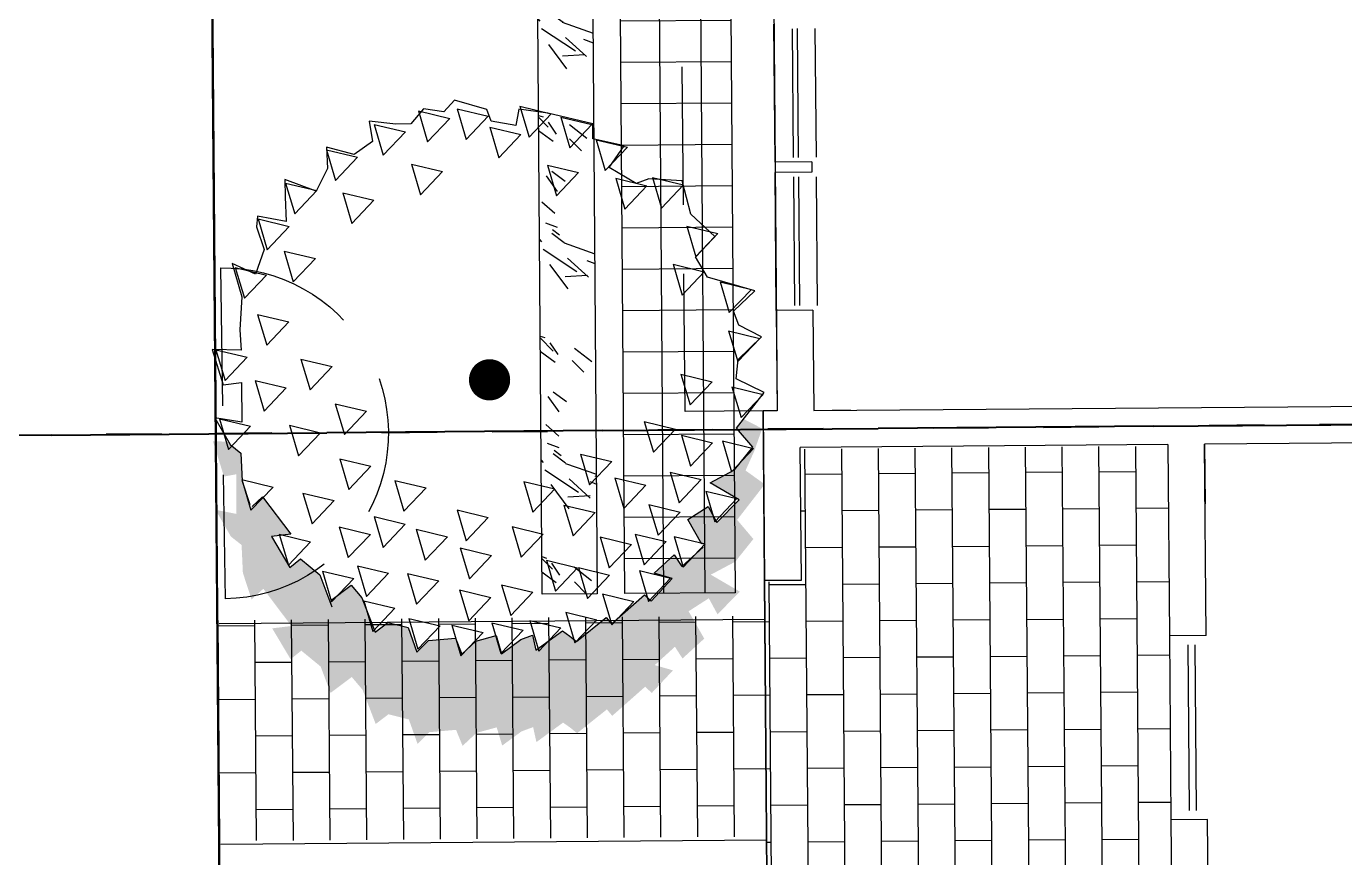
# Model space of a CAD drawing. Header units: feet. Extents: x 919634 to 928945, y 707022 to 708026.
# Drawn here: x 920852.5 to 920876.41, y 707427.19 to 707442.26 of the extents above; entities that cross this region are included whole.
import ezdxf

# ---------------------------------------------------------------- set-up
doc = ezdxf.new("R2010")
doc.units = ezdxf.units.FT
doc.header["$LTSCALE"] = 20
doc.header["$MEASUREMENT"] = 0
for name, pattern in [('HIDDEN2', [0.1875, 0.125, -0.0625]), ('Site Plan$0$HIDDEN2', [0.1875, 0.125, -0.0625]), ('Site Plan$0$PHANTOM2', [1.25, 0.625, -0.125, 0.125, -0.125, 0.125, -0.125])]:
    doc.linetypes.add(name, pattern=pattern)
for name, color, linetype in [('-u-site-utility clear zone', 252, 'HIDDEN2'), ('-u-site-xref', 7, 'Continuous'), ('LP-ANNO-LABL-SHRB', 2, 'Continuous'), ('Site Plan$0$-u-site-bldg_interior', 252, 'Continuous'), ('Site Plan$0$SP-BLDG-ROOF ABOVE', 4, 'Site Plan$0$HIDDEN2'), ('Site Plan$0$SP-LOT PAVERS', 254, 'Continuous'), ('x-Villa6-LP Block$0$L-002', 253, 'Continuous'), ('x-Villa6-LP Block$0$LK-TREE-013M', 253, 'Continuous'), ('x-Villa6-LP Block$0$LK-TREE-050M', 253, 'Continuous'), ('x-Villa6-LP Block$0$LK-TREE-TRNK', 253, 'Continuous'), ('x-Villa6-LP Block$0$LP-PATT-SHAR', 253, 'Continuous'), ('x-Villa6-LP Block$0$LP-SHAR-BRDR-CONT', 253, 'Continuous'), ('x-Villa6-LP Block$0$LP-TREE', 253, 'Continuous')]:
    doc.layers.add(name, color=color, linetype=linetype)
for name, color, linetype, lineweight in [('Site Plan$0$SP-LOT LINES', 252, 'Site Plan$0$PHANTOM2', 40), ('Site Plan$0$SP-SIDEWALK', 2, 'Continuous', 25), ('SP-BUILDING-FOOTPRINT', 1, 'Continuous', 25)]:
    doc.layers.add(name, color=color, linetype=linetype, lineweight=lineweight)
doc.layers.add('x-Villa6-LP Block$0$LK-TREE-SHAD', color=253, linetype='Continuous', plot=False)
doc.layers.get('-u-site-xref').off()

# ---------------------------------------------------------------- blocks, each defined once
blk = doc.blocks.new('Site Plan')
at = {"layer": 'Site Plan$0$SP-LOT PAVERS'}
h = blk.add_hatch(dxfattribs=at)
h.set_pattern_fill('AR-B816', color=256, scale=0.0833333333333333, angle=-89.53966590304401)
h.set_pattern_definition([(270.4603340969559, (920855.755371246, 707459.3893486202), (0.666645149879064, 0.005356172809490859), []), (0.4603340969559802, (920855.755371246, 707459.3893486202), (0.6612889770695727, 0.6720013226885543), [0.6666666666666664, -0.6666666666666664])])
h.paths.add_polyline_path([(920865.8958667866, 707431.5725134843), (920865.8909294789, 707432.1870254258), (920866.5575746291, 707432.1923815983), (920866.5382604735, 707434.5962786654), (920873.2047120704, 707434.6498402852), (920873.2917359546, 707423.8168565803), (920870.2918466063, 707423.7927539136), (920870.2864904309, 707424.4593993607), (920866.6199421088, 707424.4299401131), (920866.600582805, 707426.8360009292), (920865.933965417, 707426.8306449793), (920865.9280038242, 707427.5726424808), (920856.0116615071, 707427.4907027909), (920855.9795244692, 707431.4905737948)])
at = {"layer": 'Site Plan$0$-u-site-bldg_interior'}
for p, q in [((920866.0797612607, 707439.7985229905, -2.041946298694531e-05), (920866.0596756126, 707442.2984423026, -2.041946299953165e-05)), ((920866.4159787324, 707439.8845603592, -2.041946298736553e-05), (920866.3972321276, 707442.2178183837, -2.041946299911278e-05)), ((920866.508554395, 707439.8853041601, -2.041946298736572e-05), (920866.4898077901, 707442.2185621845, -2.041946299911297e-05)), ((920866.8290675327, 707439.8878793288, -2.041946298736636e-05), (920866.8103209279, 707442.2211373533, -2.041946299911361e-05)), ((920866.7464064105, 707439.8038791635, -2.041946298694665e-05), (920866.0797612607, 707439.7985229905, -2.041946298694531e-05)), ((920866.0797612607, 707439.7985229905, -2.041946298694531e-05), (920866.0812676842, 707439.6110290422, -2.041946298600133e-05)), ((920866.7464063815, 707439.8038791632, -2.041946298694665e-05), (920866.7479128052, 707439.6163852147, -2.041946298600268e-05)), ((920866.7479128052, 707439.6163852147, -2.041946298600268e-05), (920866.0812676842, 707439.6110290422, -2.041946298600133e-05)), ((920866.1013533323, 707437.1111097301, -2.0419462973415e-05), (920866.0812676842, 707439.6110290422, -2.041946298600133e-05)), ((920866.437570804, 707437.1971470987, -2.041946297383522e-05), (920866.4188241992, 707439.5304051233, -2.041946298558247e-05)), ((920866.5301464667, 707437.1978908996, -2.041946297383541e-05), (920866.5113998618, 707439.531148924, -2.041946298558265e-05)), ((920866.8506596043, 707437.2004660683, -2.041946297383605e-05), (920866.8319129995, 707439.5337240929, -2.04194629855833e-05)), ((920866.7679984821, 707437.116465903, -2.041946297341634e-05), (920866.1013533323, 707437.1111097301, -2.0419462973415e-05)), ((920866.1013533323, 707437.1111097301, -2.0419462973415e-05), (920866.1159968108, 707435.2885389747, -2.04194629642389e-05)), ((920866.7679984821, 707437.116465903, -2.041946297341634e-05), (920866.7826418338, 707435.2938951466, -2.041946296424025e-05)), ((920866.7826418338, 707435.2938951466, -2.041946296424025e-05), (920908.2813013952, 707435.6273168958, -2.04194629643238e-05)), ((920865.8713824279, 707434.619909379, -2.041946296088216e-05), (920865.8660262406, 707435.286556325, -2.041946296423853e-05)), ((920866.1159968108, 707435.2885389747, -2.04194629642389e-05), (920865.8660264474, 707435.2865305833, -2.04194629642384e-05)), ((920867.4484100823, 707435.2992442739, -2.041946296424158e-05), (920867.1150995675, 707435.2965656348, -2.041946296424091e-05)), ((920910.2865979426, 707434.9767380755, -2.041946296097145e-05), (920873.8711245344, 707434.6841572003, -2.041946296089814e-05)), ((920865.8906967934, 707432.2159861678, -2.041946294877914e-05), (920865.8713824279, 707434.619909379, -2.041946296088216e-05)), ((920873.2044793846, 707434.6788010275, -2.041946296089679e-05), (920866.5380277878, 707434.6252394074, -2.041946296088337e-05)), ((920866.5573419434, 707432.2213423406, -2.041946294878048e-05), (920866.5380277878, 707434.6252394074, -2.041946296088337e-05)), ((920873.2044793846, 707434.6788010275, -2.041946296089679e-05), (920873.2323682344, 707431.2076720713, -2.041946294342071e-05)), ((920873.8711245337, 707434.6841572924, -2.041946296089814e-05), (920873.8798276671, 707433.6009394987, -2.041946295544446e-05)), ((920873.8990133844, 707431.2130282441, -2.041946294342205e-05), (920873.8711245344, 707434.6841572003, -2.041946296089814e-05)), ((920865.8906967934, 707432.2159861678, -2.041946294877914e-05), (920866.5573419434, 707432.2213423406, -2.041946294878048e-05)), ((920865.9337327314, 707426.8596057212, -2.041946292181138e-05), (920865.8906967934, 707432.2159861678, -2.041946294877914e-05)), ((920873.8990133844, 707431.2130282441, -2.041946294342205e-05), (920873.2323682344, 707431.2076720713, -2.041946294342071e-05)), ((920873.2323682344, 707431.2076720713, -2.041946294342071e-05), (920873.2591490985, 707427.8744463219, -2.041946292663893e-05)), ((920873.5670298525, 707431.0436888703, -2.041946294258229e-05), (920873.5911326301, 707428.0437856958, -2.041946292747868e-05)), ((920873.6920258182, 707431.0446931527, -2.041946294258254e-05), (920873.7161285958, 707428.0447899782, -2.041946292747894e-05)), ((920873.9257942324, 707427.8798024945, -2.041946292664027e-05), (920873.2591490985, 707427.8744463219, -2.041946292663893e-05)), ((920873.2591490985, 707427.8744463219, -2.041946292663893e-05), (920873.2986164776, 707422.9622192957, -2.041946290190735e-05)), ((920873.9652616275, 707422.9675754685, -2.041946290190869e-05), (920873.9257942324, 707427.8798024945, -2.041946292664027e-05))]:
    blk.add_line(p, q, dxfattribs=at)
at = {"layer": 'Site Plan$0$SP-BLDG-ROOF ABOVE'}
for p, q in [((920864.4474898161, 707435.2751333244, -2.041946296423554e-05), (920864.3001950759, 707453.6078734532, -2.041946305653535e-05)), ((920865.8660264474, 707435.2865305833, -2.04194629642384e-05), (920864.4474898161, 707435.2751333244, -2.041946296423554e-05))]:
    blk.add_line(p, q, dxfattribs=at)
at = {"layer": 'Site Plan$0$SP-LOT LINES', "ltscale": 0.4}
for p, q in [((920922.95018009, 707435.4118277354, -1.937575462732378e-05), (920832.9522897889, 707434.688738018, -1.978395262739686e-05)), ((920832.9522897907, 707434.6887377879, -1.978395262739686e-05), (920922.9501800919, 707435.4118275051, -1.937575462732378e-05))]:
    blk.add_line(p, q, dxfattribs=at)
at = {"layer": 'Site Plan$0$SP-SIDEWALK'}
for p, q in [((920856.7803430827, 707332.1863924303), (920855.646362486, 707469.5548755)), ((920865.8968828113, 707431.5029529766, -2.041946294518921e-05), (920855.9980507077, 707431.4256830827, -2.041946294518067e-05)), ((920865.9281056273, 707427.5030748366, -2.041946292505107e-05), (920856.0292735242, 707427.4258049424, -2.041946292504253e-05))]:
    blk.add_line(p, q, dxfattribs=at)
at = {"layer": 'Site Plan$0$SP-SIDEWALK', "elevation": -2.041946305651824e-05}
blk.add_lwpolyline([(920856.7148020867, 707339.8765919324), (920855.8015746181, 707453.5395905616)], dxfattribs=at)
blk = doc.blocks.new('x-Villa6-LP Block$0$TREE-EVGR-001')
at = {"layer": 'x-Villa6-LP Block$0$LK-TREE-SHAD'}
blk.add_hatch(color=256, dxfattribs=at).paths.add_polyline_path([(0.1089706438699523, -0.4757895270687129), (0.1079324849648344, -0.5039278319806328), (0.1722425849569049, -0.4844509835266706), (0.1683450062939187, -0.4621619195394686), (0.2404502679496829, -0.4621619195394686), (0.2326551019482395, -0.5000324628521611), (0.2813748786129224, -0.4727648733296661), (0.29696520194031, -0.4532880220641289), (0.3476337679364576, -0.4513403360940913), (0.396264019304823, -0.4358758569983934), (0.3768656295975177, -0.4143343223446152), (0.4450733125903241, -0.3636945124281112), (0.4489708955910316, -0.3987528430191389), (0.5054858295816587, -0.3656421955865525), (0.4898955019165214, -0.3461653471325974), (0.5191273679153312, -0.3111070165415697), (0.5672549638759108, -0.2934702439136743), (0.5386152742434547, -0.2546241515265422), (0.5620007679100354, -0.2351473002610049), (0.624362074232863, -0.2117750798669817), (0.6068229572362327, -0.1884028594729728), (0.6165669125691693, -0.1513968457234967), (0.6613891018953666, -0.1358153635864312), (0.6399524018980287, -0.1143908291624314), (0.6360548188972928, -0.06569870240437581), (0.6652866848961025, -0.0540125922073571), (0.6419011912295218, -0.02869268865489971), (0.6321572402343065, 0.008313327906165568), (0.6652866848961025, 0.01805175213314669), (0.6399524018980287, 0.05311008272417439), (0.6321572402343065, 0.07453461714816001), (0.6594403125638735, 0.08037767224666226), (0.624362074232863, 0.1290697990047249), (0.6341060295657996, 0.1427035923601849), (0.6438499848987362, 0.1543897025571965), (0.600976584904032, 0.2089248844137614), (0.6126693295684618, 0.2186633086407426), (0.5600519742407926, 0.2790415455958168), (0.5717447189052223, 0.2907276557928284), (0.5308201125797325, 0.329681355512335), (0.5210761572468243, 0.2965707108913307), (0.4879467125850283, 0.3335767246408068), (0.5093834125823946, 0.3472105208078489), (0.4734964548200651, 0.3870622876876126), (0.4236366125929578, 0.3588966310048534), (0.4002511232641268, 0.3959026447543295), (0.4294829849251585, 0.4114841268913949), (0.3885583742619474, 0.4523855097693499), (0.3573777232693942, 0.3997980166943904), (0.3339922296028135, 0.4445947715123992), (0.2930676232773237, 0.4777054161333965), (0.2579893849463133, 0.448490140640871), (0.1936792849542428, 0.4991299505573892), (0.1683450062939187, 0.4644221308886216), (0.1332667679629083, 0.4805573219530999), (0.09234215729966877, 0.4952345814289103), (0.07460491585158024, 0.4613917906249796), (0.0909893849463117, 0.448490140640871), (0.1260676232773221, 0.4777054161333965), (0.1669922296028119, 0.4445947715123992), (0.1903777232693926, 0.3997980166943904), (0.2215583742619458, 0.4523855097693499), (0.2624829849251853, 0.4114841268913949), (0.2332511232641252, 0.3959026447543295), (0.2566366125929562, 0.3588966310048534), (0.3064964548200635, 0.3870622876876126), (0.342383412582393, 0.3472105208078489), (0.3209467125850267, 0.3335767246408068), (0.3540761572468227, 0.2965707108913307), (0.3638201125797593, 0.329681355512335), (0.4047447189052207, 0.2907276557928284), (0.3930519742408194, 0.2790415455958168), (0.4456693295684602, 0.2186633086407426), (0.4339765849040305, 0.2089248844137614), (0.4768499848987346, 0.1543897025571965), (0.4671060295657981, 0.1427035923601849), (0.4573620742328615, 0.1290697990047249), (0.4924403125638719, 0.08037767224666226), (0.4651572402343049, 0.07453461714816001), (0.4729524018980271, 0.05311008272417439), (0.498286684896101, 0.01805175213314669), (0.4651572402343049, 0.008313327906165568), (0.4749011912295202, -0.02869268865489971), (0.498286684896101, -0.0540125922073571), (0.4690548188972912, -0.06569870240437581), (0.4729524018980271, -0.1143908291624314), (0.494389101895365, -0.1358153635864312), (0.4495669125691677, -0.1513968457234967), (0.4398229572362311, -0.1884028594729728), (0.4573620742328615, -0.2117750798669817), (0.3950007679100338, -0.2351473002610049), (0.3716152742434531, -0.2546241515265422), (0.4002549638759092, -0.2934702439136743), (0.3521273679153296, -0.3111070165415697), (0.3228955019165198, -0.3461653471325974), (0.3384858295816571, -0.3656421955865525), (0.2819708955910301, -0.3987528430191389), (0.2780733125903225, -0.3636945124281112), (0.2098656295975161, -0.4143343223446152), (0.2292640193048214, -0.4358758569983934), (0.1806337679364844, -0.4513403360940913), (0.1299652019403084, -0.4532880220641289), (0.1143748786128924, -0.4727648733296661)])
at = {"layer": 'x-Villa6-LP Block$0$LK-TREE-013M'}
for p, q in [((-0.08579755074086393, 0.4354452148689205), (-0.07176636530692804, 0.4920659143797508)), ((-0.02974699386746238, 0.4516042015933337), (-0.07176636530692804, 0.4920659143797508)), ((0.01608767338453276, 0.4409001615718182), (0.03011885881846865, 0.4975208610826485)), ((0.07213823025793431, 0.4570591482962385), (0.03011885881846865, 0.4975208610826485)), ((-0.1749471218505789, 0.4208986820327283), (-0.160915936416643, 0.4775193815435586)), ((-0.1188965649771774, 0.4370576687571415), (-0.160915936416643, 0.4775193815435586)), ((0.01608767338453276, 0.4409001615718182), (0.07213823025793431, 0.4570591482962385)), ((0.1143341395054449, 0.4227169976003609), (0.1283653249393808, 0.4793376971111911)), ((0.1703846963788465, 0.4388759843247811), (0.1283653249393808, 0.4793376971111911)), ((-0.1749471218505789, 0.4208986820327283), (-0.1188965649771774, 0.4370576687571415)), ((-0.08579755074086393, 0.4354452148689205), (-0.02974699386746238, 0.4516042015933337)), ((0.1143341395054449, 0.4227169976003609), (0.1703846963788465, 0.4388759843247811)), ((0.205303089617388, 0.3918056246554613), (0.2193342750513523, 0.4484263241662916)), ((0.2613536464907895, 0.4079646113798816), (0.2193342750513523, 0.4484263241662916)), ((-0.2768323459759756, 0.3608942434154443), (-0.2628011605420113, 0.4175149429262746)), ((-0.2207817891025741, 0.3770532301398575), (-0.2628011605420113, 0.4175149429262746)), ((0.205303089617388, 0.3918056246554613), (0.2613536464907895, 0.4079646113798816)), ((-0.207695943890883, 0.3354378171734425), (-0.1936647584569471, 0.3920585166842798)), ((-0.1516453870174814, 0.3515968038978627), (-0.1936647584569471, 0.3920585166842798)), ((-0.007564253644574137, 0.3481660261468846), (0.006466931789361752, 0.4047867256577149)), ((0.04848630322882741, 0.3643250128713049), (0.006466931789361752, 0.4047867256577149)), ((0.1034178654920197, 0.3481660261468846), (0.1174490509259556, 0.4047867256577149)), ((0.1594684223653928, 0.3643250128713049), (0.1174490509259556, 0.4047867256577149)), ((0.1701956033239185, 0.3271660389251565), (0.1842267887578544, 0.3837867384359868)), ((0.22624616019732, 0.3433250256495768), (0.1842267887578544, 0.3837867384359868)), ((0.2871751447181623, 0.3336195016058099), (0.3012063301520982, 0.3902402011166473)), ((0.3432257015915638, 0.3497784883302302), (0.3012063301520982, 0.3902402011166473)), ((-0.2768323459759756, 0.3608942434154443), (-0.2207817891025741, 0.3770532301398575)), ((-0.007564253644574137, 0.3481660261468846), (0.04848630322882741, 0.3643250128713049)), ((0.1034178654920197, 0.3481660261468846), (0.1594684223653928, 0.3643250128713049)), ((-0.3659819170856906, 0.2990714892305277), (-0.3519507316517547, 0.355692188741358)), ((-0.3099313602122891, 0.3152304759549409), (-0.3519507316517547, 0.355692188741358)), ((-0.207695943890883, 0.3354378171734425), (-0.1516453870174814, 0.3515968038978627)), ((0.07794655946065632, 0.2808883252590633), (0.0919777448945922, 0.3375090247699006)), ((0.1339971163340579, 0.2970473119834764), (0.0919777448945922, 0.3375090247699006)), ((0.1701956033239185, 0.3271660389251565), (0.22624616019732, 0.3433250256495768)), ((0.2289550166464949, 0.2881615875296006), (0.2429862020804592, 0.3447822870404309)), ((0.2850055735198964, 0.3043205742540209), (0.2429862020804592, 0.3447822870404309)), ((0.2871751447181623, 0.3336195016058099), (0.3432257015915638, 0.3497784883302302)), ((-0.3659819170856906, 0.2990714892305277), (-0.3099313602122891, 0.3152304759549409)), ((0.2823669751465161, 0.262489606945266), (0.2963981605804804, 0.3191103064560963)), ((0.3384175320199176, 0.2786485936696792), (0.2963981605804804, 0.3191103064560963)), ((0.3490340307942859, 0.2699784235581433), (0.3630652162282217, 0.3265991230689735)), ((0.4050845876676874, 0.2861374102825565), (0.3630652162282217, 0.3265991230689735)), ((-0.3647756345556559, 0.2323072228889984), (-0.35074444912172, 0.2889279223998358)), ((-0.3087250776822543, 0.2484662096134116), (-0.35074444912172, 0.2889279223998358)), ((0.07794655946065632, 0.2808883252590633), (0.1339971163340579, 0.2970473119834764)), ((0.2289550166464949, 0.2881615875296006), (0.2850055735198964, 0.3043205742540209)), ((0.179831783586053, 0.2263388333446841), (0.1938629690199889, 0.2829595328555143)), ((0.2358823404594546, 0.2424978200691044), (0.1938629690199889, 0.2829595328555143)), ((0.2823669751465161, 0.262489606945266), (0.3384175320199176, 0.2786485936696792)), ((0.3490340307942859, 0.2699784235581433), (0.4050845876676874, 0.2861374102825565)), ((-0.4351183191707548, 0.1972457676722996), (-0.4210871337368189, 0.2538664671831299)), ((-0.3790677622973817, 0.2134047543967128), (-0.4210871337368189, 0.2538664671831299)), ((-0.3647756345556559, 0.2323072228889984), (-0.3087250776822543, 0.2484662096134116)), ((0.179831783586053, 0.2263388333446841), (0.2358823404594546, 0.2424978200691044)), ((0.2871751447181623, 0.1990640832399322), (0.3012063301520982, 0.2556847827507625)), ((0.3432257015915638, 0.2152230699643525), (0.3012063301520982, 0.2556847827507625)), ((0.3908797478457871, 0.2027007226703148), (0.4049109332797229, 0.2593214221811593)), ((0.4469303047191886, 0.2188597093947351), (0.4049109332797229, 0.2593214221811593)), ((0.1361666875323237, 0.1645160791597675), (0.1501978729662596, 0.2211367786705978)), ((0.1922172444057253, 0.1806750658841807), (0.1501978729662596, 0.2211367786705978)), ((0.3908797478457871, 0.2027007226703148), (0.4469303047191886, 0.2188597093947351)), ((-0.4351183191707548, 0.1972457676722996), (-0.3790677622973817, 0.2134047543967128)), ((0.2871751447181623, 0.1990640832399322), (0.3432257015915638, 0.2152230699643525)), ((0.3427669659111814, 0.1590072464141628), (0.3567981513451173, 0.2156279459250001)), ((0.3988175227845829, 0.175166233138583), (0.3567981513451173, 0.2156279459250001)), ((0.4236285698860911, 0.1354230134873831), (0.437659755320027, 0.1920437129982133)), ((0.4796791267594926, 0.1515820002117962), (0.437659755320027, 0.1920437129982133)), ((-0.4769470063782535, 0.133136656281394), (-0.4629158209443176, 0.1897573557922243)), ((-0.4208964495048519, 0.1492956430058143), (-0.4629158209443176, 0.1897573557922243)), ((0.1361666875323237, 0.1645160791597675), (0.1922172444057253, 0.1806750658841807)), ((0.2289550166464949, 0.1336046979197505), (0.2429862020804592, 0.1902253974305808)), ((0.2850055735198964, 0.1497636846441637), (0.2429862020804592, 0.1902253974305808)), ((0.3427669659111814, 0.1590072464141628), (0.3988175227845829, 0.175166233138583)), ((-0.4769470063782535, 0.133136656281394), (-0.4208964495048519, 0.1492956430058143)), ((-0.3896338441147975, 0.1081482716777487), (-0.3756026586808616, 0.1647689711885789)), ((-0.333583287241396, 0.1243072584021689), (-0.3756026586808616, 0.1647689711885789)), ((0.2289550166464949, 0.1336046979197505), (0.2850055735198964, 0.1497636846441637)), ((0.3290208617696635, 0.1008750011120867), (0.3430520472035994, 0.1574957006229312)), ((0.385071418643065, 0.117033987836507), (0.3430520472035994, 0.1574957006229312)), ((0.4236285698860911, 0.1354230134873831), (0.4796791267594926, 0.1515820002117962)), ((-0.3896338441147975, 0.1081482716777487), (-0.333583287241396, 0.1243072584021689)), ((0.4381836019040009, 0.06996362816719426), (0.4522147873379367, 0.1265843276780316)), ((0.4942341587774024, 0.08612261489160744), (0.4522147873379367, 0.1265843276780316)), ((-0.4969772052469068, 0.05905372646627427), (-0.4829460198129709, 0.1156744259771045)), ((-0.4409266483735053, 0.07521271319068745), (-0.4829460198129709, 0.1156744259771045)), ((0.1852899205927656, 0.06087204203390684), (0.1993211060267015, 0.1174927415447371)), ((0.2413404774661672, 0.07703102875832002), (0.1993211060267015, 0.1174927415447371)), ((0.3290208617696635, 0.1008750011120867), (0.385071418643065, 0.117033987836507)), ((-0.4969772052469068, 0.05905372646627427), (-0.4409266483735053, 0.07521271319068745)), ((0.1852899205927656, 0.06087204203390684), (0.2413404774661672, 0.07703102875832002)), ((0.2671619756935399, 0.03905224692717013), (0.2811931611274758, 0.0956729464380146)), ((0.3232125325669415, 0.05521123365159042), (0.2811931611274758, 0.0956729464380146)), ((0.3726859578233928, 0.0190507673880802), (0.3867171432573286, 0.07567146689891047)), ((0.4287365146967943, 0.03520975411250049), (0.3867171432573286, 0.07567146689891047)), ((0.4381836019040009, 0.06996362816719426), (0.4942341587774024, 0.08612261489160744)), ((-0.4596898562604395, 0.003783748969567569), (-0.4456586708265036, 0.06040444848039783)), ((-0.4036392993870379, 0.01994273569398075), (-0.4456586708265036, 0.06040444848039783)), ((0.2671619756935399, 0.03905224692717013), (0.3232125325669415, 0.05521123365159042)), ((0.4418223599084854, 0.0008676034166228419), (0.4558535453424213, 0.05748830292745311)), ((0.4978729167818869, 0.01702659014103602), (0.4558535453424213, 0.05748830292745311)), ((0.3726859578233928, 0.0190507673880802), (0.4287365146967943, 0.03520975411250049)), ((-0.4933384472424223, -0.05550020406539602), (-0.4793072618084864, 0.001120495445434244)), ((-0.4372878903690207, -0.03934121734097573), (-0.4793072618084864, 0.001120495445434244)), ((-0.4596898562604395, 0.003783748969567569), (-0.4036392993870379, 0.01994273569398075)), ((0.3053689347405566, -0.05550020406539602), (0.3194001201744925, 0.001120495445434244)), ((0.3614194916139581, -0.03934121734097573), (0.3194001201744925, 0.001120495445434244)), ((0.4418223599084854, 0.0008676034166228419), (0.4978729167818869, 0.01702659014103602)), ((0.236232532655464, -0.06095515076829372), (0.2502637180893998, -0.004334451257463456)), ((0.2922830895288655, -0.04479616404388054), (0.2502637180893998, -0.004334451257463456)), ((0.3817828528345899, -0.05731851963302859), (0.3958140382685258, -0.0006978201221983227)), ((0.4378334097079914, -0.0411595329086083), (0.3958140382685258, -0.0006978201221983227)), ((0.4454611179129699, -0.07186505246922081), (0.4594923033469058, -0.01524435295839055)), ((0.5015116747863715, -0.05570606574480053), (0.4594923033469058, -0.01524435295839055)), ((-0.4933384472424223, -0.05550020406539602), (-0.4372878903690207, -0.03934121734097573)), ((0.236232532655464, -0.06095515076829372), (0.2922830895288655, -0.04479616404388054)), ((0.3053689347405566, -0.05550020406539602), (0.3614194916139581, -0.03934121734097573)), ((0.3817828528345899, -0.05731851963302859), (0.4378334097079914, -0.0411595329086083)), ((-0.4898898862905128, -0.1255692016943044), (-0.4758587008565769, -0.06894850218347415)), ((-0.4338393294171112, -0.1094102149698841), (-0.4758587008565769, -0.06894850218347415)), ((0.4454611179129699, -0.07186505246922081), (0.5015116747863715, -0.05570606574480053)), ((-0.3932726021192536, -0.1391427616521668), (-0.3792414166853462, -0.0825220621413294)), ((-0.3372220452458805, -0.1229837749277465), (-0.3792414166853462, -0.0825220621413294)), ((0.2708007336979961, -0.1355061222217699), (0.2848319191319604, -0.07888542271093968)), ((0.3268512905713976, -0.1193471354973568), (0.2848319191319604, -0.07888542271093968)), ((0.3508534097965423, -0.1518709706255947), (0.3648845952304782, -0.09525027111476447)), ((0.4069039666699155, -0.1357119839011816), (0.3648845952304782, -0.09525027111476447)), ((0.4327254648972882, -0.1500526550579622), (0.4467566503312241, -0.0934319555471319)), ((0.4887760217706898, -0.133893668333549), (0.4467566503312241, -0.0934319555471319)), ((-0.4898898862905128, -0.1255692016943044), (-0.4338393294171112, -0.1094102149698841)), ((0.1816511625882811, -0.1736907657323314), (0.1956823480222454, -0.1170700662214941)), ((0.2377017194616826, -0.1575317790079112), (0.1956823480222454, -0.1170700662214941)), ((0.2708007336979961, -0.1355061222217699), (0.3268512905713976, -0.1193471354973568)), ((-0.3932726021192536, -0.1391427616521668), (-0.3372220452458805, -0.1229837749277465)), ((0.3508534097965423, -0.1518709706255947), (0.4069039666699155, -0.1357119839011816)), ((0.4327254648972882, -0.1500526550579622), (0.4887760217706898, -0.133893668333549)), ((-0.4660477622088308, -0.206420462539981), (-0.4520165767748949, -0.1497997630291508)), ((-0.4099972053354293, -0.1902614758155607), (-0.4520165767748949, -0.1497997630291508)), ((0.1816511625882811, -0.1736907657323314), (0.2377017194616826, -0.1575317790079112)), ((0.2471488066688892, -0.2118754092428787), (0.2611799921028251, -0.1552547097320485)), ((0.3031993635422907, -0.1957164225184655), (0.2611799921028251, -0.1552547097320485)), ((-0.4660477622088308, -0.206420462539981), (-0.4099972053354293, -0.1902614758155607)), ((0.3362983777786042, -0.2427867904829029), (0.3503295632125685, -0.1861660909720655)), ((0.3923489346520057, -0.2266278037584897), (0.3503295632125685, -0.1861660909720655)), ((0.3999766428569842, -0.2318768970771004), (0.4140078282909201, -0.1752561975662701)), ((0.4560271997303857, -0.2157179103526801), (0.4140078282909201, -0.1752561975662701)), ((-0.3423299900565837, -0.2646065855896325), (-0.3282988046226194, -0.2079858860788022)), ((-0.2862794331831822, -0.2484475988652122), (-0.3282988046226194, -0.2079858860788022)), ((0.2471488066688892, -0.2118754092428787), (0.3031993635422907, -0.1957164225184655)), ((0.3999766428569842, -0.2318768970771004), (0.4560271997303857, -0.2157179103526801)), ((-0.4205632871528451, -0.2936996512620169), (-0.4065321017189092, -0.2370789517511867)), ((-0.364512730279472, -0.2775406645375966), (-0.4065321017189092, -0.2370789517511867)), ((0.04155897941589615, -0.2809714339934573), (0.05559016484980361, -0.224350734482627)), ((0.09760953628926927, -0.264812447269037), (0.05559016484980361, -0.224350734482627)), ((0.1416248245390364, -0.273698171722927), (0.1556560099729722, -0.2170774722120825)), ((0.1976753814124379, -0.2575391849985067), (0.1556560099729722, -0.2170774722120825)), ((0.2653425966912835, -0.2755164872905596), (0.2793737821252193, -0.2188957877797222)), ((0.321393153564685, -0.2593575005661393), (0.2793737821252193, -0.2188957877797222)), ((0.3362983777786042, -0.2427867904829029), (0.3923489346520057, -0.2266278037584897)), ((-0.3423299900565837, -0.2646065855896325), (-0.2862794331831822, -0.2484475988652122)), ((0.1416248245390364, -0.273698171722927), (0.1976753814124379, -0.2575391849985067)), ((0.2653425966912835, -0.2755164872905596), (0.321393153564685, -0.2593575005661393)), ((0.3453952727898013, -0.3064278685305766), (0.3594264582237372, -0.2498071690197463)), ((0.4014458296632029, -0.2902688818061563), (0.3594264582237372, -0.2498071690197463)), ((-0.4205632871528451, -0.2936996512620169), (-0.364512730279472, -0.2775406645375966)), ((-0.04031307568487819, -0.3427941881783738), (-0.0262818902509423, -0.2861734886675436)), ((0.01573748118852336, -0.3266352014539535), (-0.0262818902509423, -0.2861734886675436)), ((0.04155897941589615, -0.2809714339934573), (0.09760953628926927, -0.264812447269037)), ((0.2034837106151599, -0.3409758726107412), (0.2175148960490958, -0.284355173099911)), ((0.2595342674885615, -0.324816885886321), (0.2175148960490958, -0.284355173099911)), ((-0.360523780078978, -0.3682506227154931), (-0.3464925946450137, -0.3116299232046629)), ((-0.3044732232055765, -0.3520916359910728), (-0.3464925946450137, -0.3116299232046629)), ((0.0797659384629128, -0.364613991580228), (0.09379712389684869, -0.3079932920693906)), ((0.1358164953362859, -0.3484550048558077), (0.09379712389684869, -0.3079932920693906)), ((0.3453952727898013, -0.3064278685305766), (0.4014458296632029, -0.2902688818061563)), ((-0.2368060079267025, -0.3718872538507583), (-0.2227748224927666, -0.315266554339928)), ((-0.1807554510533009, -0.3557282671263451), (-0.2227748224927666, -0.315266554339928)), ((-0.04031307568487819, -0.3427941881783738), (0.01573748118852336, -0.3266352014539535)), ((0.2034837106151599, -0.3409758726107412), (0.2595342674885615, -0.324816885886321)), ((0.2780782497069652, -0.3846154711193179), (0.292109435140901, -0.3279947716084877)), ((0.3341288065803667, -0.3684564843948976), (0.292109435140901, -0.3279947716084877)), ((-0.360523780078978, -0.3682506227154931), (-0.3044732232055765, -0.3520916359910728)), ((-0.2368060079267025, -0.3718872538507583), (-0.1807554510533009, -0.3557282671263451)), ((0.0797659384629128, -0.364613991580228), (0.1358164953362859, -0.3484550048558077)), ((-0.2957471033798527, -0.4187691509456783), (-0.2817159179459168, -0.3621484514348481)), ((-0.2396965465064511, -0.4026101642212581), (-0.2817159179459168, -0.3621484514348481)), ((-0.1221851307856525, -0.4209817990622398), (-0.1081539453516882, -0.3643610995514024)), ((-0.06613457391225097, -0.4048228123378266), (-0.1081539453516882, -0.3643610995514024)), ((-0.002106116637861533, -0.4264367457651446), (0.01192506879607436, -0.3698160462543072)), ((0.05394444023554001, -0.4102777590407243), (0.01192506879607436, -0.3698160462543072)), ((0.2780782497069652, -0.3846154711193179), (0.3341288065803667, -0.3684564843948976)), ((-0.2957471033798527, -0.4187691509456783), (-0.2396965465064511, -0.4026101642212581)), ((-0.207695943890883, -0.4609847581404267), (-0.1936647584569471, -0.4043640586295965)), ((-0.1516453870174814, -0.4448257714160135), (-0.1936647584569471, -0.4043640586295965)), ((-0.1221851307856525, -0.4209817990622398), (-0.06613457391225097, -0.4048228123378266)), ((0.1780124045838249, -0.4518931720071393), (0.1920435900177608, -0.3952724724963019)), ((0.2340629614571981, -0.4357341852827261), (0.1920435900177608, -0.3952724724963019)), ((-0.002106116637861533, -0.4264367457651446), (0.05394444023554001, -0.4102777590407243)), ((-0.207695943890883, -0.4609847581404267), (-0.1516453870174814, -0.4448257714160135)), ((-0.05850686570727248, -0.4973510860833557), (-0.04447568027333659, -0.4407303865725112)), ((-0.002456308833870935, -0.4811920993589354), (-0.04447568027333659, -0.4407303865725112)), ((0.06703028544723111, -0.4918961310853263), (0.081061470881167, -0.435275431574496)), ((0.1230808423206327, -0.475737144360906), (0.081061470881167, -0.435275431574496)), ((0.1780124045838249, -0.4518931720071393), (0.2340629614571981, -0.4357341852827261)), ((0.06703028544723111, -0.4918961310853263), (0.1230808423206327, -0.475737144360906)), ((-0.05850686570727248, -0.4973510860833557), (-0.002456308833870935, -0.4811920993589354))]:
    blk.add_line(p, q, dxfattribs=at)
at = {"layer": 'x-Villa6-LP Block$0$LK-TREE-050M'}
for points in [[(0.3014588019191535, 0.384216534557325), (0.2566366125929562, 0.3588966310048534), (0.2332511232641252, 0.3959026447543295), (0.2624829849251853, 0.4114841268913949), (0.2215583742619458, 0.4523855097693499), (0.1903777232693926, 0.3997980166943904), (0.1669922296028119, 0.4445947715123992), (0.1260676232773221, 0.4777054161333965), (0.0909893849463117, 0.448490140640871), (0.02667928495424121, 0.4991299505573892), (0.001345006293917095, 0.448490140640871), (-0.03373323203709333, 0.4523855097693499), (-0.0746578427003044, 0.4952345814289103), (-0.0960945426976707, 0.4543331957393804), (-0.1214288213580232, 0.4445947715123992), (-0.1584558490205268, 0.4835484712318987), (-0.1837901320186006, 0.3978503307243599), (-0.2208171596811042, 0.3764257963003672), (-0.2578441873435793, 0.4114841268913949), (-0.2987687936690691, 0.3686350552318345), (-0.359181310660432, 0.3530535759063511), (-0.3630788936611395, 0.2926753389512768), (-0.3552837319974458, 0.2693031185572607), (-0.3845155936585058, 0.220610994610773), (-0.4234914106525025, 0.247878584133268), (-0.4371329489861466, 0.1913957191182476), (-0.4644160213157136, 0.1913957191182476), (-0.4839039319815868, 0.1095929477391877), (-0.4916990936452805, 0.05700545185264616), (-0.4624672319842205, 0.05116239675413681), (-0.4702623936479426, 0.006365641936127986), (-0.4916990936452805, -0.001425099132404739), (-0.5092382106419393, -0.05985564730586646), (-0.487801510644573, -0.07933249857140368), (-0.4936478829767736, -0.116338515132469), (-0.4663648106472067, -0.1397107355264779), (-0.4663648106472067, -0.1669783250489729), (-0.4722111829794073, -0.2156704489954677), (-0.4351841596546535, -0.2098273938969584), (-0.4117986659880728, -0.2429380413295377), (-0.4254402043217169, -0.2935778512460558), (-0.3864643873277203, -0.2916301652760183), (-0.3455397766645092, -0.313054699700011), (-0.3669764766618755, -0.3695375675266064), (-0.3357958213315726, -0.3695375675266064), (-0.2909736320053753, -0.367589881556583), (-0.3007175873383119, -0.4201773774431246), (-0.2812296766724387, -0.422125060601573), (-0.2403050660092276, -0.4084912672461201), (-0.1954828766830303, -0.4240727465715963), (-0.2149707873488751, -0.4669218182311567), (-0.1545582660197908, -0.4493926529356429), (-0.0941457490284563, -0.4532880220641289), (-0.05711872136595275, -0.4513403360940913), (-0.05906751503516716, -0.5039278319806328), (0.005242584956903329, -0.4844509835266706), (0.001345006293917095, -0.4513403360940913), (0.07345026794968135, -0.4513403360940913), (0.06565510194823787, -0.5000324628521611), (0.1143748786128924, -0.4727648733296661), (0.1299652019403084, -0.4532880220641289), (0.1806337679364844, -0.4513403360940913), (0.2235071679311886, -0.4377065427386384)], [(0.39889834657302, -0.2916301652760183), (0.3716152742434531, -0.2546241515265422), (0.3950007679100338, -0.2351473002610049), (0.4573620742328615, -0.2117750798669817), (0.4398229572362311, -0.1884028594729728), (0.4495669125691677, -0.1513968457234967), (0.494389101895365, -0.1358153635864312), (0.4729524018980271, -0.1143908291624314), (0.4690548188972912, -0.06569870240437581), (0.498286684896101, -0.0540125922073571), (0.4749011912295202, -0.02869268865489971), (0.4651572402343049, 0.008313327906165568), (0.498286684896101, 0.01805175213314669), (0.4729524018980271, 0.05311008272417439), (0.4651572402343049, 0.07453461714816001), (0.4924403125638719, 0.08037767224666226), (0.4573620742328615, 0.1290697990047249), (0.4671060295657981, 0.1427035923601849), (0.4768499848987346, 0.1543897025571965), (0.4339765849040305, 0.2089248844137614), (0.4456693295684602, 0.2186633086407426), (0.3930519742408194, 0.2790415455958168), (0.4047447189052207, 0.2907276557928284), (0.3638201125797593, 0.329681355512335), (0.3540761572468227, 0.2965707108913307), (0.3209467125850267, 0.3335767246408068), (0.342383412582393, 0.3472105208078489), (0.3073051742513826, 0.3861642205273483)], [(0.2274047465941749, -0.4338111707985775), (0.2098656295975161, -0.4143343223446152), (0.2780733125903225, -0.3636945124281112), (0.2819708955910301, -0.3987528430191389), (0.3384858295816571, -0.3656421955865525), (0.3228955019165198, -0.3461653471325974), (0.3521273679153296, -0.3111070165415697), (0.410591095575171, -0.2896824793059949)]]:
    blk.add_lwpolyline(points, dxfattribs=at)
at = {"layer": 'x-Villa6-LP Block$0$LK-TREE-TRNK', "const_width": 0.03749999999999999}
blk.add_lwpolyline([(-0.007023873626593513, -0.01738469727311553, 1), (0.007023873626508248, 0.01738469727314396, 1)], format="xyb", close=True, dxfattribs=at)
blk = doc.blocks.new('x-Villa6-LP Block', base_point=(60.56777102686465, 154.948772139498, 6.35512269888012e-07))
at = {"layer": 'x-Villa6-LP Block$0$LP-PATT-SHAR'}
h = blk.add_hatch(dxfattribs=at)
h.set_pattern_fill('ANSI37', color=256, scale=6, angle=45)
h.set_pattern_definition([(90, (66.81860339548439, 162.3670482701855), (-0.7500000000000001, -8.673617379884035e-19), []), (180, (66.81860339548439, 162.3670482701855), (-5.464378949326942e-17, -0.75), [])])
h.paths.add_polyline_path([(66.81860339536797, 162.3678366929526), (66.8207992251264, 164.3678366929526), (82.18420799670275, 164.3670482701855), (82.18420799670275, 162.3670482701855)])
h = blk.add_hatch(dxfattribs=at)
h.set_pattern_fill('LAFX-C235-MULCH', color=256, scale=4, pattern_type=2)
h.set_pattern_definition([(4.23639479906, (922375.614484788, 708259.5411276674), (-55.99999999996308, -3.999999999998226), [0.196788, -108.099101158]), (11.88865803960001, (922378.0421647881, 708261.5690476677), (-19.99999999998795, -3.999999999987125), [0.2822600000000001, -77.38369009040001]), (18.75865034779998, (922374.451488788, 708261.0893276675), (-12.00135249324568, -3.99594023142041), [0.40684, -210.8370881116]), (26.56505117709998, (922374.625936788, 708259.9118076673), (3.99999999999884, 4.000000000001912), [0.195036, -8.74923497568]), (29.29136217100001, (922374.545964788, 708260.5369676674), (-99.99999999996487, -56.00000000001631), [0.34172, -187.7008469828]), (30.57922687249996, (922378.194804788, 708262.3541676673), (-67.99999999995879, -39.99999999999294), [0.18574, -102.0297179592]), (30.96375653209998, (922377.3080447881, 708260.3043276673), (-7.999999999990194, -3.99999999999663), [0.5933599999999999, -22.7304477954]), (31.6075022462, (922378.049444788, 708261.1547276675), (-20.00000000002493, -11.9999999999917), [0.2219, -60.8354494424]), (33.69006752600001, (922376.6175247881, 708258.5743876674), (-7.999999999996396, -3.999999999999507), [0.262072, -14.16013209604]), (34.69515353119998, (922377.039124788, 708262.1578076674), (-11.99999999999839, -7.999999999988334), [0.3447799999999999, -62.90077335639998]), (35.18874313199998, (922376.050564788, 708258.1746116673), (-107.9704025626283, -76.04204212472915), [0.69372, -214.6014234584]), (35.7538872544, (922377.7732447879, 708259.9190876674), (-28.00000000002642, -19.99999999999163), [0.44784, -122.7755438572]), (36.41637851989999, (922375.2946447879, 708259.7010076673), (-76.01414970793456, -55.98079174272708), [0.5509599999999999, -208.255153236]), (36.86989764579999, (922374.7640391879, 708261.7507676672), (-12.00000000000615, -7.999999999990781), [0.145372, -19.85462805224]), (37.1847064532, (922374.836724788, 708261.2201676675), (-15.99999999999958, -11.99999999998536), [0.26458, -145.3376168468]), (38.99099404249998, (922376.2686447881, 708260.4569676676), (-20.0000000000038, -15.99999999999983), [0.1963880000000001, -107.877662002]), (39.61068823999997, (922375.9270047881, 708261.5908476674), (-91.99999999997937, -75.99999999991098), [0.82084, -149.7514050452]), (40.50284838529998, (922377.6932847879, 708261.2710476675), (-135.9659065597899, -116.0399597267622), [0.45884, -215.1704678476]), (41.34777721970001, (922374.844004788, 708260.7041676674), (-31.99999999991817, -27.9999999999343), [0.24204, -132.9645501448]), (42.58049078329999, (922378.1294047879, 708258.6107276675), (-47.99999999992922, -43.99999999986755), [0.365244, -200.632269924]), (42.84703721089998, (922375.265564788, 708260.9294076673), (-107.9619766122515, -100.0410496043131), [0.68404, -222.9227381596]), (43.3634229584, (922376.1886847881, 708261.2855676677), (-68.00000000007915, -64.00000000011225), [0.359924, -98.67542319200001]), (43.95837332399998, (922376.472164788, 708261.0457276673), (-107.9999999998423, -103.9999999998839), [0.5654399999999999, -155.023745074]), (44.02897806889997, (922375.7234847881, 708261.7943676674), (-116.0000000001742, -112.0000000000871), [0.303284, -166.5978840112]), (44.11859600339999, (922374.567804788, 708258.4871676675), (-123.9413914751457, -120.0605325627017), [0.6684, -177.5451185268]), (45.9093804492, (922377.169964788, 708260.6459276677), (120.0000000000683, 124.0000000000745), [0.32384, -177.8895149972]), (46.19348942400001, (922377.7078047879, 708260.7985676675), (88.04075343188468, 91.96100116411901), [0.49352, -132.4726452916]), (46.4943335913, (922378.456484788, 708261.9179276676), (71.96612476155346, 76.03207801210894), [0.5912799999999998, -109.7536501416]), (47.29061004259997, (922378.1948047881, 708260.4496876675), (44.00000000004976, 47.99999999998923), [0.51436, -70.252845592]), (47.29061004259997, (922374.676804788, 708261.6561676675), (44.00000000004976, 47.99999999998923), [0.1286, -70.6386294368]), (47.81555668419998, (922375.614484788, 708260.7622476673), (76.0000000000326, 84.00000000000308), [0.3139000000000001, -172.4286839816]), (48.6913859865, (922376.959164788, 708258.5016996673), (27.99999999997342, 32.00000000002454), [0.63864, -175.0884164632]), (48.945186229, (922375.229244788, 708261.7870876676), (80.00000000014167, 92.00000000004077), [0.2988080000000001, -164.139629128]), (49.28915332879996, (922375.1565247881, 708258.6834076674), (23.98960873812288, 28.00890345213219), [0.41232, -189.6192475584]), (50.5275401517, (922374.7640391879, 708260.2316076678), (35.99999999987129, 43.9999999999118), [0.6402800000000002, -87.45056517160002]), (50.59933933650001, (922377.1190447881, 708259.8245676676), (35.999999999971, 43.99999999993226), [0.2633799999999999, -144.6779873448]), (51.66665989089997, (922378.4274047881, 708259.3230476674), (59.9999999999058, 75.99999999987719), [0.398448, -218.8730720772]), (52.12501634889999, (922376.464884788, 708260.2025676674), (12.00000000000035, 15.99999999999941), [0.165748, -45.44126748160001]), (52.5238204386, (922375.556324788, 708261.5763276672), (52.00000000003288, 67.99999999994802), [0.274768, -150.9336970072]), (52.74471054639998, (922375.8252447881, 708259.1631276676), (12.00571148050184, 15.99571479635884), [0.64836, -124.9541741904]), (52.853313302, (922377.678764788, 708259.1413276676), (11.99999999998811, 15.99999999999677), [0.300924, -165.3010089128]), (52.853313302, (922374.5677887881, 708259.0904476674), (11.99999999998811, 15.99999999999677), [0.6018399999999999, -165.0000854696]), (53.42696902149997, (922376.871924788, 708261.9324876677), (80.00000000000671, 108.0000000000848), [0.280572, -154.1215008996]), (55.0079798014, (922378.2166047881, 708259.8827276673), (8.000000000000007, 11.99999999998184), [0.2661719999999998, -48.56004884799998]), (55.58163552089999, (922376.9010047881, 708260.2534476676), (51.97263882129675, 76.0187135771123), [0.4758, -169.2769596504]), (55.88552705469999, (922377.046364788, 708261.0675276675), (7.999999999982266, 11.99999999999247), [0.54432, -149.2288414084]), (56.30993247399999, (922376.3704047881, 708258.9959676677), (3.999999999999508, 7.999999999996394), [0.7338, -13.68840068556]), (56.30993247399999, (922375.4545647879, 708259.3012476674), (3.999999999999508, 7.999999999996394), [0.28828, -14.13392479544]), (56.59217541029997, (922377.9694847881, 708262.0124476674), (108.0552685508548, 163.9635902827126), [0.40924, -210.3797519764]), (57.1442780496, (922374.400608788, 708259.5629276676), (36.02656141108064, 55.98291590184689), [0.41532, -147.1516050132]), (57.99461679189999, (922375.723484788, 708258.5525796675), (11.99999999999397, 19.99999999998042), [0.4114399999999999, -37.32449366455998]), (60.708637829, (922376.791964788, 708258.2036876675), (56.00000000001633, 99.99999999996488), [0.3417, -187.7008469828]), (62.81888891449999, (922376.130524788, 708260.1880076673), (4.000000000003782, 7.999999999999432), [0.302324, -166.0707500204]), (65.17945866449996, (922377.555164788, 708261.8743276676), (23.98016984858512, 52.00914779172929), [0.64068, -237.3845405396]), (66.25050550709999, (922375.9415647881, 708258.9014876672), (27.99999999999469, 63.99999999988719), [0.397056, -108.8549478608]), (68.1985905136, (922375.9996847879, 708260.5150876675), (4.000000000010463, 11.999999999997), [0.5479999999999999, -20.99266290064]), (68.45902408149998, (922376.450364788, 708261.5326876672), (51.99999999990813, 132.0000000000264), [0.296948, -163.116638836]), (69.1022345012, (922375.1420047879, 708259.3012476674), (31.96079913338266, 84.01492319077363), [0.42792, -145.1742755116]), (69.22774531799999, (922378.3474447881, 708259.1122476676), (11.99999999996874, 31.99999999999514), [0.225444, -123.83905563]), (70.34617594189996, (922376.901004788, 708259.2140076674), (4.000000000006307, 11.99999999998665), [0.6483199999999999, -58.81594217839999]), (70.97439396239997, (922377.5333647879, 708258.7197676672), (4.000000000009033, 12.00000000000449), [0.44592, -122.2569542368]), (71.56505117709997, (922375.4182047881, 708260.1734876673), (-1.536330090923244e-12, 4.000000000002049), [0.6205999999999995, -12.02850691587999]), (72.97947438849997, (922377.446164788, 708259.2939676674), (43.99999999994676, 144.0000000000047), [0.3724759999999998, -204.6055718795999]), (74.84593194969999, (922375.425484788, 708262.0124476677), (39.99999999994553, 147.9999999999274), [0.361464, -198.555606126]), (78.69006752600002, (922375.0402447879, 708258.1019276675), (-6.269464114527779e-13, 4.000000000000169), [0.593, -19.80307453568]), (79.91940201249999, (922378.1003247881, 708259.2285676672), (11.99999999994069, 67.99999999995808), [0.6644399999999998, -182.1578872004]), (93.06648550109996, (922376.486684788, 708259.7955276674), (3.963425912546002, -76.00191612744558), [0.4076399999999998, -147.8084333903999])])
h.paths.add_polyline_path([(82.18420799670275, 161.8670482703019), (82.18420799670275, 160.8670482701855), (66.87792154110502, 160.8678366928361), (66.88124602730386, 161.8678366929526)])
at = {"layer": 'x-Villa6-LP Block$0$L-002'}
blk.add_lwpolyline([(82.18420799670275, 161.8670482703019), (82.18420799670275, 160.8670482701855), (66.87792154110502, 160.8678366928361), (66.88124602730386, 161.8678366929526)], close=True, dxfattribs=at)
at = {"layer": 'x-Villa6-LP Block$0$LP-SHAR-BRDR-CONT'}
blk.add_lwpolyline([(66.81860339536797, 162.3678366929526), (66.8207992251264, 164.3678366929526), (82.18420799670275, 164.3670482701855), (82.18420799670275, 162.3670482701855)], close=True, dxfattribs=at)
at = {"layer": 'x-Villa6-LP Block$0$LP-TREE', "xscale": 9.969515389928139, "yscale": 9.969515389928139, "zscale": 9.553646090099173}
blk.add_blockref('x-Villa6-LP Block$0$TREE-EVGR-001', (78.29019100649748, 159.9430700038793), dxfattribs=at)
blk = doc.blocks.new('A$C2b7dc3a7')
at = {"layer": '-u-site-utility clear zone'}
blk.add_lwpolyline([(-3, 5.684341886080801e-14), (2.999990343749232, 0.007611662847921252)], dxfattribs=at)
blk.add_arc((0, 5.684341886080801e-14), 3, 179.8546277919402, 0.1453722080597722, dxfattribs=at)

msp = doc.modelspace()

# ---------------------------------------------------------------- block references
at = {"layer": '-u-site-xref'}
msp.add_blockref('Site Plan', (0, 0), dxfattribs=at)

# ---------------------------------------------------------------- next in the draw order: linework, layer by layer
at = {"layer": 'SP-BUILDING-FOOTPRINT', "elevation": -1.943927109323457e-05}
msp.add_lwpolyline([(920908.7963672674, 707453.9653782051), (920865.3000600374, 707453.6159063188), (920865.360218689, 707446.3769367917), (920866.0268638388, 707446.3822929645), (920866.1159968108, 707435.2885389745), (920865.8660262406, 707435.286556325), (920865.9584204461, 707423.7868995324), (920873.2915032686, 707423.8458173223), (920873.34640404, 707417.0127045359), (920869.3465257601, 707416.9804559377), (920869.5178731065, 707395.6540571222), (920864.9346924692, 707395.6172334724), (920864.9762949736, 707390.439211768), (920864.6429556643, 707390.4365349605), (920864.6963322574, 707383.7931259262)], dxfattribs=at)

# ---------------------------------------------------------------- next in the draw order: block references
at = {"layer": '-u-site-xref', "rotation": 270.4271428698243}
msp.add_blockref('x-Villa6-LP Block', (920855.7764745061, 707453.5358676594), dxfattribs=at)
at = {"layer": 'LP-ANNO-LABL-SHRB', "xscale": -1, "rotation": 90.85428574067632}
msp.add_blockref('A$C2b7dc3a7', (920856.0678437682, 707434.8809996041, 2.098449969353991e-06), dxfattribs=at)

doc.saveas('drawing.dxf')
